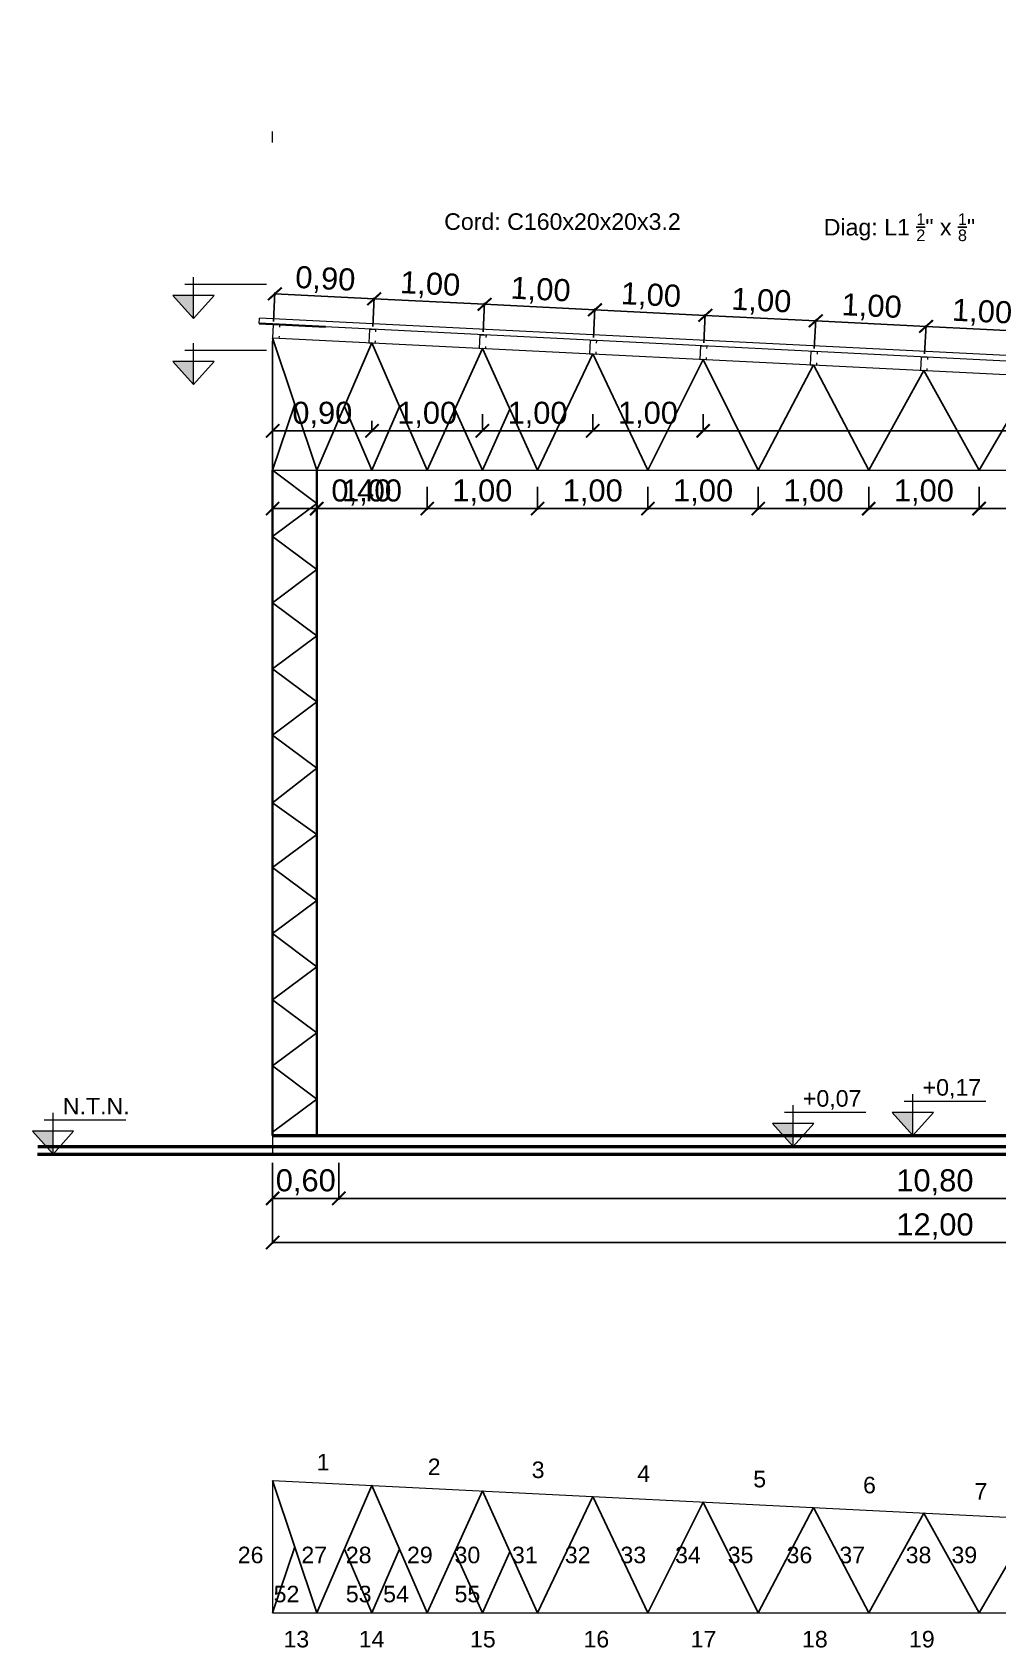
# Model space of a CAD drawing. Header units: millimetres. Extents: x 265 to 853, y -178 to 32.
# Drawn here: x 573.2 to 581.95, y -105.9 to -91.26 of the extents above; entities that cross this region are included whole.
import ezdxf

# ---------------------------------------------------------------- set-up
doc = ezdxf.new("R2010")
doc.units = ezdxf.units.MM
doc.header["$LTSCALE"] = 0.1
doc.header["$MEASUREMENT"] = 0
doc.header["$PDMODE"] = 3
doc.header["$PDSIZE"] = 0.1
doc.linetypes.add('ACAD_ISO10W100', pattern=[18, 12, -3, 0, -3])
doc.layers.get('DEFPOINTS').update_dxf_attribs({"color": 1})
for name, color, linetype, lineweight in [('00_EST_COL_DIAG', 1, 'Continuous', 25), ('00_EST_Columna', 3, 'Continuous', 35), ('00_EST_Correa', 3, 'ACAD_ISO10W100', 20), ('00_EST_Cotas', 6, 'Continuous', 9), ('00_EST_Cubierta', 2, 'Continuous', 9), ('00_EST_Ejes', 1, 'Continuous', 9), ('00_EST_Piso', 7, 'Continuous', 50), ('00_EST_TEXTO', 6, 'Continuous', 9), ('00_EST_Viga', 5, 'Continuous', 20), ('00_EST_Viga_Montante', 5, 'Continuous', 20)]:
    doc.layers.add(name, color=color, linetype=linetype, lineweight=lineweight)
doc.layers.add('00_EST_Viga_Diagonales', color=5, linetype='Continuous')
doc.styles.add('1 en 100', font='romans.shx', dxfattribs={"height": 0.17})
doc.styles.add('ARIAL', font='arial.ttf', dxfattribs={"height": 0.15})
doc.styles.add('Arial20', font='arial.ttf', dxfattribs={"height": 0.2})
doc.dimstyles.new('Cota 1-100-Andres', dxfattribs={"dimtxt": 0.2, "dimasz": 0.12, "dimexe": 0.012, "dimexo": 0.15, "dimgap": 0.025, "dimtad": 1, "dimzin": 0, "dimtxsty": 'Arial20', "dimblk1": 'ARCHTICK', "dimblk2": 'ARCHTICK', "dimsah": 1, "dimcen": 0.09, "dimclrd": 256, "dimclre": 256, "dimclrt": 256, "dimazin": 0, "dimtfac": 1, "dimtofl": 0, "dimtmove": 0, "dimatfit": 3, "dimldrblk": 'ARCHTICK', "dimfxl": 1, "dimtolj": 1, "dimtzin": 0, "dimarcsym": 0})

# ---------------------------------------------------------------- blocks, each defined once
blk = doc.blocks.new('_ARCHTICK')
at = {"color": 0, "linetype": 'ByBlock', "const_width": 0.15}
blk.add_lwpolyline([(-0.5, -0.5), (0.5, 0.5)], dxfattribs=at)
blk = doc.blocks.new('*D42')
at = {"layer": '00_EST_Cotas', "lineweight": -2, "transparency": 16777216}
for p, q in [((575.38, -101.506), (575.38, -101.839)), ((575.98, -101.506), (575.98, -101.839)), ((575.38, -101.827), (575.98, -101.827))]:
    blk.add_line(p, q, dxfattribs=at)
at = {"layer": 'DEFPOINTS', "color": 0, "transparency": 16777216}
for p in [(575.38, -101.356), (575.98, -101.356), (575.98, -101.827)]:
    blk.add_point(p, dxfattribs=at)
at = {"layer": '00_EST_Cotas', "lineweight": -2, "transparency": 16777216, "xscale": 0.12, "yscale": 0.12, "zscale": 0.12, "rotation": 180}
blk.add_blockref('_ARCHTICK', (575.38, -101.827), dxfattribs=at)
at = {"layer": '00_EST_Cotas', "lineweight": -2, "transparency": 16777216, "xscale": 0.12, "yscale": 0.12, "zscale": 0.12}
blk.add_blockref('_ARCHTICK', (575.98, -101.827), dxfattribs=at)
at = {"layer": '00_EST_Cotas', "transparency": 16777216, "insert": (575.68, -101.682), "char_height": 0.2, "attachment_point": 5, "style": 'Arial20'}
blk.add_mtext('\\A1;0,60', dxfattribs=at)
blk = doc.blocks.new('*D43')
at = {"layer": '00_EST_Cotas', "lineweight": -2, "transparency": 16777216}
for p, q in [((575.98, -101.506), (575.98, -101.839)), ((586.78, -101.576), (586.78, -101.839)), ((575.98, -101.827), (586.78, -101.827))]:
    blk.add_line(p, q, dxfattribs=at)
at = {"layer": 'DEFPOINTS', "color": 0, "transparency": 16777216}
for p in [(575.98, -101.356), (586.78, -101.426), (586.78, -101.827)]:
    blk.add_point(p, dxfattribs=at)
at = {"layer": '00_EST_Cotas', "lineweight": -2, "transparency": 16777216, "xscale": 0.12, "yscale": 0.12, "zscale": 0.12, "rotation": 180}
blk.add_blockref('_ARCHTICK', (575.98, -101.827), dxfattribs=at)
at = {"layer": '00_EST_Cotas', "lineweight": -2, "transparency": 16777216, "xscale": 0.12, "yscale": 0.12, "zscale": 0.12}
blk.add_blockref('_ARCHTICK', (586.78, -101.827), dxfattribs=at)
at = {"layer": '00_EST_Cotas', "transparency": 16777216, "insert": (581.38, -101.682), "char_height": 0.2, "attachment_point": 5, "style": 'Arial20'}
blk.add_mtext('\\A1;10,80', dxfattribs=at)
blk = doc.blocks.new('*D45')
at = {"layer": '00_EST_Cotas', "lineweight": -2, "transparency": 16777216}
for p, q in [((587.381, -101.406), (587.381, -102.239)), ((575.38, -101.506), (575.38, -102.239)), ((575.38, -102.227), (587.381, -102.227))]:
    blk.add_line(p, q, dxfattribs=at)
at = {"layer": 'DEFPOINTS', "color": 0, "transparency": 16777216}
for p in [(587.381, -101.256), (575.38, -101.356), (587.381, -102.227)]:
    blk.add_point(p, dxfattribs=at)
at = {"layer": '00_EST_Cotas', "lineweight": -2, "transparency": 16777216, "xscale": 0.12, "yscale": 0.12, "zscale": 0.12, "rotation": 180}
blk.add_blockref('_ARCHTICK', (575.38, -102.227), dxfattribs=at)
at = {"layer": '00_EST_Cotas', "lineweight": -2, "transparency": 16777216, "xscale": 0.12, "yscale": 0.12, "zscale": 0.12}
blk.add_blockref('_ARCHTICK', (587.381, -102.227), dxfattribs=at)
at = {"layer": '00_EST_Cotas', "transparency": 16777216, "insert": (581.381, -102.082), "char_height": 0.2, "attachment_point": 5, "style": 'Arial20'}
blk.add_mtext('\\A1;12,00', dxfattribs=at)
blk = doc.blocks.new('cotaNivel')
at = {"layer": '00_EST_Cotas', "transparency": 33554687}
h = blk.add_hatch(color=256, dxfattribs=at)
h.dxf.hatch_style = 1
h.paths.add_polyline_path([(328.514, -103.488), (328.327, -103.488), (328.514, -103.697)])
at = {"layer": '00_EST_Cotas'}
for p, q in [((328.435, -103.386), (329.174, -103.386)), ((328.514, -103.697), (328.514, -103.322))]:
    blk.add_line(p, q, dxfattribs=at)
blk.add_lwpolyline([(328.514, -103.697), (328.701, -103.488), (328.327, -103.488)], close=True, dxfattribs=at)
blk = doc.blocks.new('*D48')
at = {"layer": '00_EST_Cotas', "lineweight": -2, "transparency": 16777216}
for p, q in [((575.38, -95.377), (575.38, -95.586)), ((575.78, -95.377), (575.78, -95.586)), ((575.38, -95.574), (575.78, -95.574)), ((575.78, -95.574), (576.469, -95.574))]:
    blk.add_line(p, q, dxfattribs=at)
at = {"layer": 'DEFPOINTS', "color": 0, "transparency": 16777216}
for p in [(575.38, -95.227), (575.78, -95.227), (575.78, -95.574)]:
    blk.add_point(p, dxfattribs=at)
at = {"layer": '00_EST_Cotas', "lineweight": -2, "transparency": 16777216, "xscale": 0.12, "yscale": 0.12, "zscale": 0.12, "rotation": 180}
blk.add_blockref('_ARCHTICK', (575.38, -95.574), dxfattribs=at)
at = {"layer": '00_EST_Cotas', "lineweight": -2, "transparency": 16777216, "xscale": 0.12, "yscale": 0.12, "zscale": 0.12}
blk.add_blockref('_ARCHTICK', (575.78, -95.574), dxfattribs=at)
at = {"layer": '00_EST_Cotas', "transparency": 16777216, "insert": (576.184, -95.428), "char_height": 0.2, "attachment_point": 5, "style": 'Arial20'}
blk.add_mtext('\\A1;0,40', dxfattribs=at)
blk = doc.blocks.new('*D49')
at = {"layer": '00_EST_Cotas', "lineweight": -2, "transparency": 16777216}
for p, q in [((575.78, -95.377), (575.78, -95.586)), ((576.78, -95.377), (576.78, -95.586)), ((575.78, -95.574), (576.78, -95.574))]:
    blk.add_line(p, q, dxfattribs=at)
at = {"layer": 'DEFPOINTS', "color": 0, "transparency": 16777216}
for p in [(575.78, -95.227), (576.78, -95.227), (576.78, -95.574)]:
    blk.add_point(p, dxfattribs=at)
at = {"layer": '00_EST_Cotas', "lineweight": -2, "transparency": 16777216, "xscale": 0.12, "yscale": 0.12, "zscale": 0.12, "rotation": 180}
blk.add_blockref('_ARCHTICK', (575.78, -95.574), dxfattribs=at)
at = {"layer": '00_EST_Cotas', "lineweight": -2, "transparency": 16777216, "xscale": 0.12, "yscale": 0.12, "zscale": 0.12}
blk.add_blockref('_ARCHTICK', (576.78, -95.574), dxfattribs=at)
at = {"layer": '00_EST_Cotas', "transparency": 16777216, "insert": (576.28, -95.428), "char_height": 0.2, "attachment_point": 5, "style": 'Arial20'}
blk.add_mtext('\\A1;1,00', dxfattribs=at)
blk = doc.blocks.new('*D50')
at = {"layer": '00_EST_Cotas', "lineweight": -2, "transparency": 16777216}
for p, q in [((576.78, -95.377), (576.78, -95.586)), ((577.78, -95.377), (577.78, -95.586)), ((576.78, -95.574), (577.78, -95.574))]:
    blk.add_line(p, q, dxfattribs=at)
at = {"layer": 'DEFPOINTS', "color": 0, "transparency": 16777216}
for p in [(576.78, -95.227), (577.78, -95.227), (577.78, -95.574)]:
    blk.add_point(p, dxfattribs=at)
at = {"layer": '00_EST_Cotas', "lineweight": -2, "transparency": 16777216, "xscale": 0.12, "yscale": 0.12, "zscale": 0.12, "rotation": 180}
blk.add_blockref('_ARCHTICK', (576.78, -95.574), dxfattribs=at)
at = {"layer": '00_EST_Cotas', "lineweight": -2, "transparency": 16777216, "xscale": 0.12, "yscale": 0.12, "zscale": 0.12}
blk.add_blockref('_ARCHTICK', (577.78, -95.574), dxfattribs=at)
at = {"layer": '00_EST_Cotas', "transparency": 16777216, "insert": (577.28, -95.428), "char_height": 0.2, "attachment_point": 5, "style": 'Arial20'}
blk.add_mtext('\\A1;1,00', dxfattribs=at)
blk = doc.blocks.new('*D51')
at = {"layer": '00_EST_Cotas', "lineweight": -2, "transparency": 16777216}
for p, q in [((577.78, -95.377), (577.78, -95.586)), ((578.78, -95.377), (578.78, -95.586)), ((577.78, -95.574), (578.78, -95.574))]:
    blk.add_line(p, q, dxfattribs=at)
at = {"layer": 'DEFPOINTS', "color": 0, "transparency": 16777216}
for p in [(577.78, -95.227), (578.78, -95.227), (578.78, -95.574)]:
    blk.add_point(p, dxfattribs=at)
at = {"layer": '00_EST_Cotas', "lineweight": -2, "transparency": 16777216, "xscale": 0.12, "yscale": 0.12, "zscale": 0.12, "rotation": 180}
blk.add_blockref('_ARCHTICK', (577.78, -95.574), dxfattribs=at)
at = {"layer": '00_EST_Cotas', "lineweight": -2, "transparency": 16777216, "xscale": 0.12, "yscale": 0.12, "zscale": 0.12}
blk.add_blockref('_ARCHTICK', (578.78, -95.574), dxfattribs=at)
at = {"layer": '00_EST_Cotas', "transparency": 16777216, "insert": (578.28, -95.428), "char_height": 0.2, "attachment_point": 5, "style": 'Arial20'}
blk.add_mtext('\\A1;1,00', dxfattribs=at)
blk = doc.blocks.new('*D52')
at = {"layer": '00_EST_Cotas', "lineweight": -2, "transparency": 16777216}
for p, q in [((578.78, -95.377), (578.78, -95.586)), ((579.78, -95.377), (579.78, -95.586)), ((578.78, -95.574), (579.78, -95.574))]:
    blk.add_line(p, q, dxfattribs=at)
at = {"layer": 'DEFPOINTS', "color": 0, "transparency": 16777216}
for p in [(578.78, -95.227), (579.78, -95.227), (579.78, -95.574)]:
    blk.add_point(p, dxfattribs=at)
at = {"layer": '00_EST_Cotas', "lineweight": -2, "transparency": 16777216, "xscale": 0.12, "yscale": 0.12, "zscale": 0.12, "rotation": 180}
blk.add_blockref('_ARCHTICK', (578.78, -95.574), dxfattribs=at)
at = {"layer": '00_EST_Cotas', "lineweight": -2, "transparency": 16777216, "xscale": 0.12, "yscale": 0.12, "zscale": 0.12}
blk.add_blockref('_ARCHTICK', (579.78, -95.574), dxfattribs=at)
at = {"layer": '00_EST_Cotas', "transparency": 16777216, "insert": (579.28, -95.428), "char_height": 0.2, "attachment_point": 5, "style": 'Arial20'}
blk.add_mtext('\\A1;1,00', dxfattribs=at)
blk = doc.blocks.new('*D53')
at = {"layer": '00_EST_Cotas', "lineweight": -2, "transparency": 16777216}
for p, q in [((579.78, -95.377), (579.78, -95.586)), ((580.78, -95.377), (580.78, -95.586)), ((579.78, -95.574), (580.78, -95.574))]:
    blk.add_line(p, q, dxfattribs=at)
at = {"layer": 'DEFPOINTS', "color": 0, "transparency": 16777216}
for p in [(579.78, -95.227), (580.78, -95.227), (580.78, -95.574)]:
    blk.add_point(p, dxfattribs=at)
at = {"layer": '00_EST_Cotas', "lineweight": -2, "transparency": 16777216, "xscale": 0.12, "yscale": 0.12, "zscale": 0.12, "rotation": 180}
blk.add_blockref('_ARCHTICK', (579.78, -95.574), dxfattribs=at)
at = {"layer": '00_EST_Cotas', "lineweight": -2, "transparency": 16777216, "xscale": 0.12, "yscale": 0.12, "zscale": 0.12}
blk.add_blockref('_ARCHTICK', (580.78, -95.574), dxfattribs=at)
at = {"layer": '00_EST_Cotas', "transparency": 16777216, "insert": (580.28, -95.428), "char_height": 0.2, "attachment_point": 5, "style": 'Arial20'}
blk.add_mtext('\\A1;1,00', dxfattribs=at)
blk = doc.blocks.new('*D54')
at = {"layer": '00_EST_Cotas', "lineweight": -2, "transparency": 16777216}
for p, q in [((580.78, -95.377), (580.78, -95.586)), ((581.78, -95.377), (581.78, -95.586)), ((580.78, -95.574), (581.78, -95.574))]:
    blk.add_line(p, q, dxfattribs=at)
at = {"layer": 'DEFPOINTS', "color": 0, "transparency": 16777216}
for p in [(580.78, -95.227), (581.78, -95.227), (581.78, -95.574)]:
    blk.add_point(p, dxfattribs=at)
at = {"layer": '00_EST_Cotas', "lineweight": -2, "transparency": 16777216, "xscale": 0.12, "yscale": 0.12, "zscale": 0.12, "rotation": 180}
blk.add_blockref('_ARCHTICK', (580.78, -95.574), dxfattribs=at)
at = {"layer": '00_EST_Cotas', "lineweight": -2, "transparency": 16777216, "xscale": 0.12, "yscale": 0.12, "zscale": 0.12}
blk.add_blockref('_ARCHTICK', (581.78, -95.574), dxfattribs=at)
at = {"layer": '00_EST_Cotas', "transparency": 16777216, "insert": (581.28, -95.428), "char_height": 0.2, "attachment_point": 5, "style": 'Arial20'}
blk.add_mtext('\\A1;1,00', dxfattribs=at)
blk = doc.blocks.new('*D55')
at = {"layer": '00_EST_Cotas', "lineweight": -2, "transparency": 16777216}
for p, q in [((581.78, -95.377), (581.78, -95.586)), ((582.78, -95.377), (582.78, -95.586)), ((581.78, -95.574), (582.78, -95.574))]:
    blk.add_line(p, q, dxfattribs=at)
at = {"layer": 'DEFPOINTS', "color": 0, "transparency": 16777216}
for p in [(581.78, -95.227), (582.78, -95.227), (582.78, -95.574)]:
    blk.add_point(p, dxfattribs=at)
at = {"layer": '00_EST_Cotas', "lineweight": -2, "transparency": 16777216, "xscale": 0.12, "yscale": 0.12, "zscale": 0.12, "rotation": 180}
blk.add_blockref('_ARCHTICK', (581.78, -95.574), dxfattribs=at)
at = {"layer": '00_EST_Cotas', "lineweight": -2, "transparency": 16777216, "xscale": 0.12, "yscale": 0.12, "zscale": 0.12}
blk.add_blockref('_ARCHTICK', (582.78, -95.574), dxfattribs=at)
at = {"layer": '00_EST_Cotas', "transparency": 16777216, "insert": (582.28, -95.428), "char_height": 0.2, "attachment_point": 5, "style": 'Arial20'}
blk.add_mtext('\\A1;1,00', dxfattribs=at)
blk = doc.blocks.new('*D61')
at = {"layer": '00_EST_Cotas', "lineweight": -2, "transparency": 16777216}
for p, q in [((575.387, -93.877), (575.4, -93.615)), ((575.4, -93.627), (576.3, -93.672)), ((576.287, -93.922), (576.3, -93.66))]:
    blk.add_line(p, q, dxfattribs=at)
at = {"layer": 'DEFPOINTS', "color": 0, "transparency": 16777216}
for p in [(576.3, -93.672), (575.38, -94.027), (576.28, -94.072)]:
    blk.add_point(p, dxfattribs=at)
at = {"layer": '00_EST_Cotas', "lineweight": -2, "transparency": 16777216, "xscale": 0.12, "yscale": 0.12, "zscale": 0.12}
for p, rotation in [((575.4, -93.627), 177.138393013401), ((576.3, -93.672), 357.138393013401)]:
    blk.add_blockref('_ARCHTICK', p, dxfattribs=dict(at, rotation=rotation))
at = {"layer": '00_EST_Cotas', "transparency": 16777216, "insert": (575.857, -93.505), "char_height": 0.2, "attachment_point": 5, "rotation": 357.1384, "style": 'Arial20'}
blk.add_mtext('\\A1;0,90', dxfattribs=at)
blk = doc.blocks.new('*D62')
at = {"layer": '00_EST_Cotas', "lineweight": -2, "transparency": 16777216}
for p, q in [((576.287, -93.922), (576.3, -93.66)), ((576.3, -93.672), (577.3, -93.722)), ((577.287, -93.972), (577.3, -93.71))]:
    blk.add_line(p, q, dxfattribs=at)
at = {"layer": 'DEFPOINTS', "color": 0, "transparency": 16777216}
for p in [(577.3, -93.722), (576.28, -94.072), (577.28, -94.122)]:
    blk.add_point(p, dxfattribs=at)
at = {"layer": '00_EST_Cotas', "lineweight": -2, "transparency": 16777216, "xscale": 0.12, "yscale": 0.12, "zscale": 0.12}
for p, rotation in [((576.3, -93.672), 177.1383930134005), ((577.3, -93.722), 357.1383930134005)]:
    blk.add_blockref('_ARCHTICK', p, dxfattribs=dict(at, rotation=rotation))
at = {"layer": '00_EST_Cotas', "transparency": 16777216, "insert": (576.807, -93.552), "char_height": 0.2, "attachment_point": 5, "rotation": 357.1384, "style": 'Arial20'}
blk.add_mtext('\\A1;1,00', dxfattribs=at)
blk = doc.blocks.new('*D63')
at = {"layer": '00_EST_Cotas', "lineweight": -2, "transparency": 16777216}
for p, q in [((577.287, -93.972), (577.3, -93.71)), ((577.3, -93.722), (578.3, -93.772)), ((578.287, -94.022), (578.3, -93.76))]:
    blk.add_line(p, q, dxfattribs=at)
at = {"layer": 'DEFPOINTS', "color": 0, "transparency": 16777216}
for p in [(578.3, -93.772), (577.28, -94.122), (578.28, -94.172)]:
    blk.add_point(p, dxfattribs=at)
at = {"layer": '00_EST_Cotas', "lineweight": -2, "transparency": 16777216, "xscale": 0.12, "yscale": 0.12, "zscale": 0.12}
for p, rotation in [((577.3, -93.722), 177.1383930134005), ((578.3, -93.772), 357.1383930134005)]:
    blk.add_blockref('_ARCHTICK', p, dxfattribs=dict(at, rotation=rotation))
at = {"layer": '00_EST_Cotas', "transparency": 16777216, "insert": (577.807, -93.602), "char_height": 0.2, "attachment_point": 5, "rotation": 357.1384, "style": 'Arial20'}
blk.add_mtext('\\A1;1,00', dxfattribs=at)
blk = doc.blocks.new('*D64')
at = {"layer": '00_EST_Cotas', "lineweight": -2, "transparency": 16777216}
for p, q in [((578.287, -94.022), (578.3, -93.76)), ((578.3, -93.772), (579.3, -93.822)), ((579.287, -94.072), (579.3, -93.81))]:
    blk.add_line(p, q, dxfattribs=at)
at = {"layer": 'DEFPOINTS', "color": 0, "transparency": 16777216}
for p in [(579.3, -93.822), (578.28, -94.172), (579.28, -94.222)]:
    blk.add_point(p, dxfattribs=at)
at = {"layer": '00_EST_Cotas', "lineweight": -2, "transparency": 16777216, "xscale": 0.12, "yscale": 0.12, "zscale": 0.12}
for p, rotation in [((578.3, -93.772), 177.1383930134005), ((579.3, -93.822), 357.1383930134005)]:
    blk.add_blockref('_ARCHTICK', p, dxfattribs=dict(at, rotation=rotation))
at = {"layer": '00_EST_Cotas', "transparency": 16777216, "insert": (578.807, -93.652), "char_height": 0.2, "attachment_point": 5, "rotation": 357.1384, "style": 'Arial20'}
blk.add_mtext('\\A1;1,00', dxfattribs=at)
blk = doc.blocks.new('*D65')
at = {"layer": '00_EST_Cotas', "lineweight": -2, "transparency": 16777216}
for p, q in [((579.287, -94.072), (579.3, -93.81)), ((579.3, -93.822), (580.3, -93.872)), ((580.287, -94.122), (580.3, -93.86))]:
    blk.add_line(p, q, dxfattribs=at)
at = {"layer": 'DEFPOINTS', "color": 0, "transparency": 16777216}
for p in [(580.3, -93.872), (579.28, -94.222), (580.28, -94.272)]:
    blk.add_point(p, dxfattribs=at)
at = {"layer": '00_EST_Cotas', "lineweight": -2, "transparency": 16777216, "xscale": 0.12, "yscale": 0.12, "zscale": 0.12}
for p, rotation in [((579.3, -93.822), 177.1383930134005), ((580.3, -93.872), 357.1383930134005)]:
    blk.add_blockref('_ARCHTICK', p, dxfattribs=dict(at, rotation=rotation))
at = {"layer": '00_EST_Cotas', "transparency": 16777216, "insert": (579.807, -93.702), "char_height": 0.2, "attachment_point": 5, "rotation": 357.1384, "style": 'Arial20'}
blk.add_mtext('\\A1;1,00', dxfattribs=at)
blk = doc.blocks.new('*D66')
at = {"layer": '00_EST_Cotas', "lineweight": -2, "transparency": 16777216}
for p, q in [((580.287, -94.122), (580.3, -93.86)), ((580.3, -93.872), (581.3, -93.922)), ((581.287, -94.172), (581.3, -93.91))]:
    blk.add_line(p, q, dxfattribs=at)
at = {"layer": 'DEFPOINTS', "color": 0, "transparency": 16777216}
for p in [(581.3, -93.922), (580.28, -94.272), (581.28, -94.322)]:
    blk.add_point(p, dxfattribs=at)
at = {"layer": '00_EST_Cotas', "lineweight": -2, "transparency": 16777216, "xscale": 0.12, "yscale": 0.12, "zscale": 0.12}
for p, rotation in [((580.3, -93.872), 177.1383930134005), ((581.3, -93.922), 357.1383930134005)]:
    blk.add_blockref('_ARCHTICK', p, dxfattribs=dict(at, rotation=rotation))
at = {"layer": '00_EST_Cotas', "transparency": 16777216, "insert": (580.807, -93.752), "char_height": 0.2, "attachment_point": 5, "rotation": 357.1384, "style": 'Arial20'}
blk.add_mtext('\\A1;1,00', dxfattribs=at)
blk = doc.blocks.new('*D67')
at = {"layer": '00_EST_Cotas', "lineweight": -2, "transparency": 16777216}
for p, q in [((581.287, -94.172), (581.3, -93.91)), ((581.3, -93.922), (582.3, -93.972)), ((582.287, -94.222), (582.3, -93.96))]:
    blk.add_line(p, q, dxfattribs=at)
at = {"layer": 'DEFPOINTS', "color": 0, "transparency": 16777216}
for p in [(582.3, -93.972), (581.28, -94.322), (582.28, -94.372)]:
    blk.add_point(p, dxfattribs=at)
at = {"layer": '00_EST_Cotas', "lineweight": -2, "transparency": 16777216, "xscale": 0.12, "yscale": 0.12, "zscale": 0.12}
for p, rotation in [((581.3, -93.922), 177.1383930134005), ((582.3, -93.972), 357.1383930134005)]:
    blk.add_blockref('_ARCHTICK', p, dxfattribs=dict(at, rotation=rotation))
at = {"layer": '00_EST_Cotas', "transparency": 16777216, "insert": (581.807, -93.802), "char_height": 0.2, "attachment_point": 5, "rotation": 357.1384, "style": 'Arial20'}
blk.add_mtext('\\A1;1,00', dxfattribs=at)
blk = doc.blocks.new('*D73')
at = {"layer": '00_EST_Cotas', "lineweight": -2, "transparency": 16777216}
for p, q in [((575.38, -94.777), (575.38, -94.881)), ((575.38, -94.869), (576.28, -94.869)), ((576.28, -94.777), (576.28, -94.881))]:
    blk.add_line(p, q, dxfattribs=at)
at = {"layer": 'DEFPOINTS', "color": 0, "transparency": 16777216}
for p in [(575.38, -94.627), (576.28, -94.627), (576.28, -94.869)]:
    blk.add_point(p, dxfattribs=at)
at = {"layer": '00_EST_Cotas', "lineweight": -2, "transparency": 16777216, "xscale": 0.12, "yscale": 0.12, "zscale": 0.12, "rotation": 180}
blk.add_blockref('_ARCHTICK', (575.38, -94.869), dxfattribs=at)
at = {"layer": '00_EST_Cotas', "lineweight": -2, "transparency": 16777216, "xscale": 0.12, "yscale": 0.12, "zscale": 0.12}
blk.add_blockref('_ARCHTICK', (576.28, -94.869), dxfattribs=at)
at = {"layer": '00_EST_Cotas', "transparency": 16777216, "insert": (575.83, -94.724), "char_height": 0.2, "attachment_point": 5, "style": 'Arial20'}
blk.add_mtext('\\A1;0,90', dxfattribs=at)
blk = doc.blocks.new('*D74')
at = {"layer": '00_EST_Cotas', "lineweight": -2, "transparency": 16777216}
for p, q in [((577.28, -94.719), (577.28, -94.857)), ((576.28, -94.777), (576.28, -94.881)), ((576.28, -94.869), (577.28, -94.869))]:
    blk.add_line(p, q, dxfattribs=at)
at = {"layer": 'DEFPOINTS', "color": 0, "transparency": 16777216}
for p in [(576.28, -94.627), (577.28, -94.869), (577.28, -94.869)]:
    blk.add_point(p, dxfattribs=at)
at = {"layer": '00_EST_Cotas', "lineweight": -2, "transparency": 16777216, "xscale": 0.12, "yscale": 0.12, "zscale": 0.12, "rotation": 180}
blk.add_blockref('_ARCHTICK', (576.28, -94.869), dxfattribs=at)
at = {"layer": '00_EST_Cotas', "lineweight": -2, "transparency": 16777216, "xscale": 0.12, "yscale": 0.12, "zscale": 0.12}
blk.add_blockref('_ARCHTICK', (577.28, -94.869), dxfattribs=at)
at = {"layer": '00_EST_Cotas', "transparency": 16777216, "insert": (576.78, -94.724), "char_height": 0.2, "attachment_point": 5, "style": 'Arial20'}
blk.add_mtext('\\A1;1,00', dxfattribs=at)
blk = doc.blocks.new('*D75')
at = {"layer": '00_EST_Cotas', "lineweight": -2, "transparency": 16777216}
for p, q in [((577.28, -94.719), (577.28, -94.857)), ((578.28, -94.719), (578.28, -94.857)), ((577.28, -94.869), (578.28, -94.869))]:
    blk.add_line(p, q, dxfattribs=at)
at = {"layer": 'DEFPOINTS', "color": 0, "transparency": 16777216}
for p in [(577.28, -94.869), (578.28, -94.869), (578.28, -94.869)]:
    blk.add_point(p, dxfattribs=at)
at = {"layer": '00_EST_Cotas', "lineweight": -2, "transparency": 16777216, "xscale": 0.12, "yscale": 0.12, "zscale": 0.12, "rotation": 180}
blk.add_blockref('_ARCHTICK', (577.28, -94.869), dxfattribs=at)
at = {"layer": '00_EST_Cotas', "lineweight": -2, "transparency": 16777216, "xscale": 0.12, "yscale": 0.12, "zscale": 0.12}
blk.add_blockref('_ARCHTICK', (578.28, -94.869), dxfattribs=at)
at = {"layer": '00_EST_Cotas', "transparency": 16777216, "insert": (577.78, -94.724), "char_height": 0.2, "attachment_point": 5, "style": 'Arial20'}
blk.add_mtext('\\A1;1,00', dxfattribs=at)
blk = doc.blocks.new('*D76')
at = {"layer": '00_EST_Cotas', "lineweight": -2, "transparency": 16777216}
for p, q in [((578.28, -94.719), (578.28, -94.857)), ((579.28, -94.719), (579.28, -94.857)), ((578.28, -94.869), (579.28, -94.869))]:
    blk.add_line(p, q, dxfattribs=at)
at = {"layer": 'DEFPOINTS', "color": 0, "transparency": 16777216}
for p in [(578.28, -94.869), (579.28, -94.869), (579.28, -94.869)]:
    blk.add_point(p, dxfattribs=at)
at = {"layer": '00_EST_Cotas', "lineweight": -2, "transparency": 16777216, "xscale": 0.12, "yscale": 0.12, "zscale": 0.12, "rotation": 180}
blk.add_blockref('_ARCHTICK', (578.28, -94.869), dxfattribs=at)
at = {"layer": '00_EST_Cotas', "lineweight": -2, "transparency": 16777216, "xscale": 0.12, "yscale": 0.12, "zscale": 0.12}
blk.add_blockref('_ARCHTICK', (579.28, -94.869), dxfattribs=at)
at = {"layer": '00_EST_Cotas', "transparency": 16777216, "insert": (578.78, -94.724), "char_height": 0.2, "attachment_point": 5, "style": 'Arial20'}
blk.add_mtext('\\A1;1,00', dxfattribs=at)
blk = doc.blocks.new('*D77')
at = {"layer": '00_EST_Cotas', "lineweight": -2, "transparency": 16777216}
for p, q in [((579.28, -94.719), (579.28, -94.857)), ((586.28, -94.719), (586.28, -94.857)), ((579.28, -94.869), (586.28, -94.869))]:
    blk.add_line(p, q, dxfattribs=at)
at = {"layer": 'DEFPOINTS', "color": 0, "transparency": 16777216}
for p in [(579.28, -94.869), (586.28, -94.869), (586.28, -94.869)]:
    blk.add_point(p, dxfattribs=at)
at = {"layer": '00_EST_Cotas', "lineweight": -2, "transparency": 16777216, "xscale": 0.12, "yscale": 0.12, "zscale": 0.12, "rotation": 180}
blk.add_blockref('_ARCHTICK', (579.28, -94.869), dxfattribs=at)
at = {"layer": '00_EST_Cotas', "lineweight": -2, "transparency": 16777216, "xscale": 0.12, "yscale": 0.12, "zscale": 0.12}
blk.add_blockref('_ARCHTICK', (586.28, -94.869), dxfattribs=at)
at = {"layer": '00_EST_Cotas', "transparency": 16777216, "insert": (582.78, -94.724), "char_height": 0.2, "attachment_point": 5, "style": 'Arial20'}
blk.add_mtext('\\A1;7,00', dxfattribs=at)

msp = doc.modelspace()

# ---------------------------------------------------------------- linework, layer by layer
at = {"layer": '00_EST_COL_DIAG'}
for p, q in [((575.38, -95.227), (575.58, -94.627)), ((576.28, -95.227), (576.03, -94.649)), ((576.28, -95.227), (576.53, -94.649)), ((577.28, -95.227), (577.03, -94.674)), ((577.28, -95.227), (577.53, -94.674)), ((575.38, -105.585), (575.58, -104.985)), ((576.28, -105.585), (576.03, -105.007)), ((576.28, -105.585), (576.53, -105.007)), ((577.28, -105.585), (577.03, -105.032)), ((577.28, -105.585), (577.53, -105.032))]:
    msp.add_line(p, q, dxfattribs=at)
msp.add_lwpolyline([(575.38, -101.227), (575.78, -100.927), (575.38, -100.627), (575.78, -100.327), (575.38, -100.027), (575.78, -99.727), (575.38, -99.427), (575.78, -99.127), (575.38, -98.827), (575.78, -98.527), (575.38, -98.241), (575.78, -97.927), (575.38, -97.627), (575.78, -97.327), (575.38, -97.027), (575.78, -96.727), (575.38, -96.427), (575.78, -96.127), (575.38, -95.827), (575.78, -95.527), (575.38, -95.227)], dxfattribs=at)
at = {"layer": '00_EST_Columna'}
for p, q in [((575.257, -93.897), (575.858, -93.927)), ((575.38, -101.256), (575.38, -95.227)), ((575.78, -101.256), (575.78, -95.227))]:
    msp.add_line(p, q, dxfattribs=at)
at = {"layer": '00_EST_Correa'}
for points in [[(575.445, -93.93), (575.446, -93.91), (575.386, -93.907), (575.38, -94.027), (575.44, -94.03), (575.441, -94.01)], [(576.315, -93.973), (576.316, -93.953), (576.256, -93.951), (576.25, -94.07), (576.31, -94.073), (576.311, -94.053)], [(577.315, -94.023), (577.316, -94.003), (577.256, -94.001), (577.25, -94.12), (577.31, -94.123), (577.311, -94.103)], [(578.315, -94.073), (578.316, -94.053), (578.256, -94.051), (578.25, -94.17), (578.31, -94.173), (578.311, -94.153)], [(579.315, -94.123), (579.316, -94.103), (579.256, -94.101), (579.25, -94.22), (579.31, -94.223), (579.311, -94.203)], [(580.315, -94.173), (580.316, -94.153), (580.256, -94.15), (580.25, -94.27), (580.31, -94.273), (580.311, -94.253)], [(581.315, -94.223), (581.316, -94.203), (581.256, -94.2), (581.25, -94.32), (581.31, -94.323), (581.311, -94.303)]]:
    msp.add_lwpolyline(points, dxfattribs=at)
at = {"layer": '00_EST_Cubierta'}
for p, q in [((575.257, -93.897), (575.26, -93.847)), ((587.317, -94.453), (575.26, -93.847)), ((587.315, -94.503), (575.257, -93.897))]:
    msp.add_line(p, q, dxfattribs=at)
at = {"layer": '00_EST_Ejes', "linetype": 'ACAD_ISO10W100', "ltscale": 6}
msp.add_line((575.38, -101.256), (575.38, -91.256), dxfattribs=at)
at = {"layer": '00_EST_Piso'}
for p, q in [((575.38, -101.256), (601.38, -101.256)), ((573.249, -101.426), (601.38, -101.426)), ((573.254, -101.356), (601.38, -101.356))]:
    msp.add_line(p, q, dxfattribs=at)
at = {"layer": '00_EST_TEXTO'}
msp.add_line((575.38, -101.256), (575.38, -101.426), dxfattribs=at)
at = {"layer": '00_EST_Viga'}
for p, q in [((575.38, -94.027), (587.18, -94.617)), ((575.38, -95.227), (587.18, -95.227)), ((575.38, -104.385), (587.18, -104.975)), ((575.38, -105.585), (587.18, -105.585))]:
    msp.add_line(p, q, dxfattribs=at)
at = {"layer": '00_EST_Viga_Diagonales'}
for points in [[(575.38, -94.027), (575.78, -95.227), (576.28, -94.072), (576.78, -95.227), (577.28, -94.122), (577.78, -95.227), (578.28, -94.172), (578.78, -95.227), (579.28, -94.222), (579.78, -95.227), (580.28, -94.272), (580.78, -95.227), (581.28, -94.322), (581.78, -95.227), (582.28, -94.372)], [(575.38, -104.385), (575.78, -105.585), (576.28, -104.43), (576.78, -105.585), (577.28, -104.48), (577.78, -105.585), (578.28, -104.53), (578.78, -105.585), (579.28, -104.58), (579.78, -105.585), (580.28, -104.63), (580.78, -105.585), (581.28, -104.68), (581.78, -105.585), (582.28, -104.73)]]:
    msp.add_lwpolyline(points, dxfattribs=at)
at = {"layer": '00_EST_Viga_Montante'}
for p, q in [((575.38, -94.027), (575.38, -95.227)), ((575.38, -104.385), (575.38, -105.585))]:
    msp.add_line(p, q, dxfattribs=at)

# ---------------------------------------------------------------- block references
at = {"layer": '00_EST_Correa'}
for p in [(246.15, 9.846), (246.15, 9.247), (252.666, 2.44), (251.581, 2.34), (244.876, 2.27)]:
    msp.add_blockref('cotaNivel', p, dxfattribs=at)

# ---------------------------------------------------------------- texts
at = {"char_height": 0.15, "attachment_point": 1, "style": 'ARIAL'}
for s, insert in [('Cord: C160x20x20x3.2 ', (576.934, -92.897)), ('\\A1;Diag: L1 {\\H0.7x;\\S1/2;}" x {\\H0.7x;\\S1/8;}"', (580.373, -92.897))]:
    msp.add_mtext_dynamic_manual_height_columns(s, width=2.41017, gutter_width=0.75, heights=[0], dxfattribs=dict(at, insert=insert))
at = {"layer": '00_EST_Cotas', "char_height": 0.15, "attachment_point": 1}
for s, width, gutter_width, insert, style in [('{\\fArial|b0|i0|c0|p34;+0,17}', 1.21693, 0.85, (581.269, -100.746), '1 en 100'), ('{\\fArial|b0|i0|c0|p34;+0,07}', 1.21693, 0.85, (580.184, -100.846), '1 en 100'), ('{\\fArial|b0|i0|c0|p34;N.T.N.}', 1.21693, 0.85, (573.479, -100.916), '1 en 100'), ('1', 0.31632, 0.75, (575.779, -104.144), 'ARIAL'), ('2', 0.31632, 0.75, (576.785, -104.186), 'ARIAL'), ('3', 0.31632, 0.75, (577.727, -104.213), 'ARIAL'), ('4', 0.31632, 0.75, (578.683, -104.247), 'ARIAL'), ('5', 0.31632, 0.75, (579.734, -104.297), 'ARIAL'), ('6', 0.31632, 0.75, (580.729, -104.351), 'ARIAL'), ('7', 0.31632, 0.75, (581.739, -104.408), 'ARIAL'), ('26', 0.31632, 0.75, (575.064, -104.985), 'ARIAL'), ('27', 0.31632, 0.75, (575.64, -104.985), 'ARIAL'), ('28', 0.31632, 0.75, (576.043, -104.985), 'ARIAL'), ('29', 0.31632, 0.75, (576.597, -104.985), 'ARIAL'), ('30', 0.31632, 0.75, (577.028, -104.985), 'ARIAL'), ('31', 0.31632, 0.75, (577.548, -104.985), 'ARIAL'), ('32', 0.31632, 0.75, (578.027, -104.985), 'ARIAL'), ('33', 0.31632, 0.75, (578.531, -104.985), 'ARIAL'), ('34', 0.31632, 0.75, (579.026, -104.985), 'ARIAL'), ('35', 0.31632, 0.75, (579.503, -104.985), 'ARIAL'), ('36', 0.31632, 0.75, (580.036, -104.985), 'ARIAL'), ('37', 0.31632, 0.75, (580.514, -104.985), 'ARIAL'), ('38', 0.31632, 0.75, (581.115, -104.985), 'ARIAL'), ('39', 0.31632, 0.75, (581.53, -104.985), 'ARIAL'), ('52', 0.31632, 0.75, (575.389, -105.339), 'ARIAL'), ('53', 0.31632, 0.75, (576.043, -105.339), 'ARIAL'), ('54', 0.31632, 0.75, (576.381, -105.339), 'ARIAL'), ('55', 0.31632, 0.75, (577.028, -105.339), 'ARIAL'), ('13', 0.31632, 0.75, (575.478, -105.748), 'ARIAL'), ('14', 0.31632, 0.75, (576.16, -105.748), 'ARIAL'), ('15', 0.31632, 0.75, (577.168, -105.748), 'ARIAL'), ('16', 0.31632, 0.75, (578.196, -105.748), 'ARIAL'), ('17', 0.31632, 0.75, (579.167, -105.748), 'ARIAL'), ('18', 0.31632, 0.75, (580.176, -105.748), 'ARIAL'), ('19', 0.31632, 0.75, (581.145, -105.748), 'ARIAL')]:
    msp.add_mtext_dynamic_manual_height_columns(s, width=width, gutter_width=gutter_width, heights=[0], dxfattribs=dict(at, insert=insert, style=style))

# ---------------------------------------------------------------- dimensions: what is measured, and where the dimension line sits
at = {"layer": '00_EST_Cotas'}
dim = msp.add_aligned_dim(p1=(575.38, -94.027), p2=(576.28, -94.072), distance=0.4, dimstyle='Cota 1-100-Andres', dxfattribs=at)
dim.commit()
dim.dimension.update_dxf_attribs({"geometry": '*D61', "text_midpoint": (575.857, -93.505)})
for base, p1, p2, picture, middle in [((577.3, -93.722), (576.28, -94.072), (577.28, -94.122), '*D62', (576.807, -93.552)), ((578.3, -93.772), (577.28, -94.122), (578.28, -94.172), '*D63', (577.807, -93.602)), ((579.3, -93.822), (578.28, -94.172), (579.28, -94.222), '*D64', (578.807, -93.652)), ((580.3, -93.872), (579.28, -94.222), (580.28, -94.272), '*D65', (579.807, -93.702)), ((581.3, -93.922), (580.28, -94.272), (581.28, -94.322), '*D66', (580.807, -93.752)), ((582.3, -93.972), (581.28, -94.322), (582.28, -94.372), '*D67', (581.807, -93.802))]:
    dim = msp.add_linear_dim(base=base, p1=p1, p2=p2, angle=177.1384, dimstyle='Cota 1-100-Andres', override={"dimtmove": 1}, dxfattribs=at)
    dim.commit()
    dim.dimension.update_dxf_attribs({"geometry": picture, "text_midpoint": middle})
for base, p1, p2, picture, middle in [((576.28, -94.869), (575.38, -94.627), (576.28, -94.627), '*D73', (575.83, -94.724)), ((575.78, -95.574), (575.38, -95.227), (575.78, -95.227), '*D48', (576.184, -95.428)), ((587.381, -102.227), (575.38, -101.356), (587.381, -101.256), '*D45', (581.381, -102.082)), ((575.98, -101.827), (575.38, -101.356), (575.98, -101.356), '*D42', (575.68, -101.682)), ((586.78, -101.827), (575.98, -101.356), (586.78, -101.426), '*D43', (581.38, -101.682))]:
    dim = msp.add_linear_dim(base=base, p1=p1, p2=p2, dimstyle='Cota 1-100-Andres', dxfattribs=at)
    dim.commit()
    dim.dimension.update_dxf_attribs({"geometry": picture, "text_midpoint": middle})
for base, p1, p2, picture, middle in [((577.28, -94.869), (576.28, -94.627), (577.28, -94.869), '*D74', (576.78, -94.724)), ((578.28, -94.869), (577.28, -94.869), (578.28, -94.869), '*D75', (577.78, -94.724)), ((579.28, -94.869), (578.28, -94.869), (579.28, -94.869), '*D76', (578.78, -94.724)), ((586.28, -94.869), (579.28, -94.869), (586.28, -94.869), '*D77', (582.78, -94.724)), ((576.78, -95.574), (575.78, -95.227), (576.78, -95.227), '*D49', (576.28, -95.428)), ((577.78, -95.574), (576.78, -95.227), (577.78, -95.227), '*D50', (577.28, -95.428)), ((578.78, -95.574), (577.78, -95.227), (578.78, -95.227), '*D51', (578.28, -95.428)), ((579.78, -95.574), (578.78, -95.227), (579.78, -95.227), '*D52', (579.28, -95.428)), ((580.78, -95.574), (579.78, -95.227), (580.78, -95.227), '*D53', (580.28, -95.428)), ((581.78, -95.574), (580.78, -95.227), (581.78, -95.227), '*D54', (581.28, -95.428)), ((582.78, -95.574), (581.78, -95.227), (582.78, -95.227), '*D55', (582.28, -95.428))]:
    dim = msp.add_linear_dim(base=base, p1=p1, p2=p2, dimstyle='Cota 1-100-Andres', override={"dimtmove": 1}, dxfattribs=at)
    dim.commit()
    dim.dimension.update_dxf_attribs({"geometry": picture, "text_midpoint": middle})

doc.saveas('drawing.dxf')
